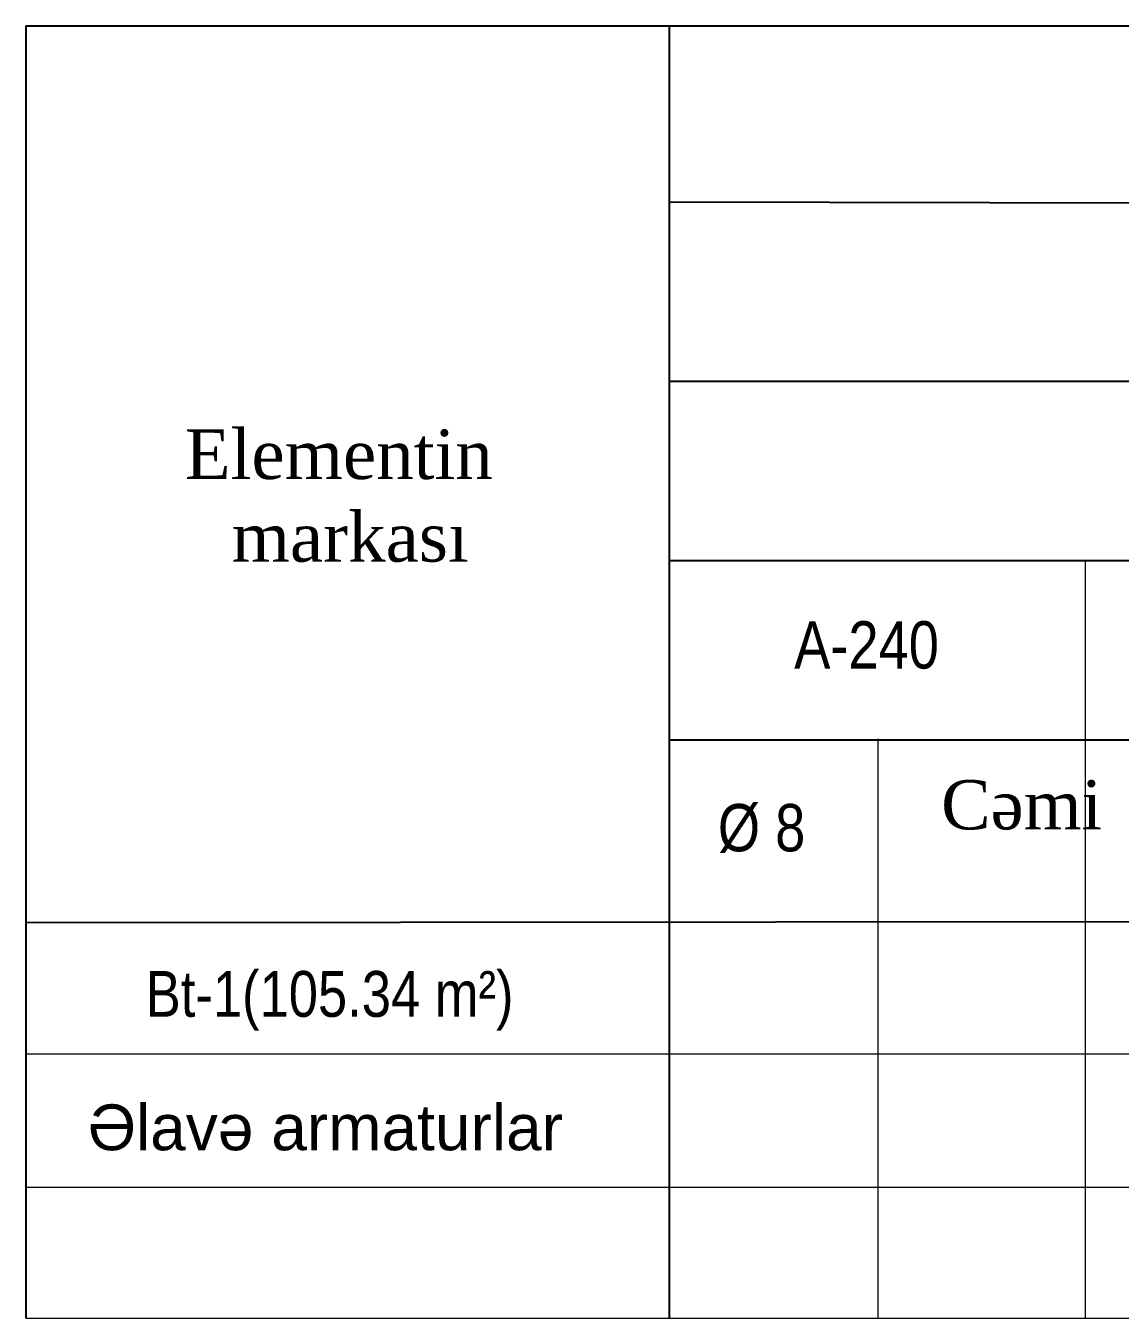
# Model space of a CAD drawing. Header units: millimetres. Extents: x -149347 to 251215, y -2929184 to -2541447.
# Drawn here: x -63166 to -56005, y -2690165 to -2681704 of the extents above; entities that cross this region are included whole.
import ezdxf

# ---------------------------------------------------------------- set-up
doc = ezdxf.new("R2010")
doc.units = ezdxf.units.MM
doc.linetypes.add('DASHDOT', pattern=[25.4, 12.7, -6.35, 0, -6.35])
doc.linetypes.add('DASHED', pattern=[19.05, 12.7, -6.35])
doc.layers.add('ox', color=1, linetype='DASHDOT', lineweight=9)
doc.styles.get("Standard").update_dxf_attribs({"font": 'times.ttf'})
doc.styles.add('style6', font='ARIALN.TTF', dxfattribs={"height": 300})

msp = doc.modelspace()

# ---------------------------------------------------------------- linework, layer by layer
at = {"color": 0, "lineweight": 25, "ltscale": 200}
msp.add_line((-63165.94982, -2681704.08544), (-43833.68995, -2681704.08544), dxfattribs=at)
at = {"color": 0, "lineweight": 25, "ltscale": 1500}
for p, q in [((-46114.5634, -2682879.55809), (-58956.2471, -2682858.90037)), ((-48243.8003, -2684033.15626), (-58956.2471, -2684033.15626)), ((-48243.8003, -2685207.27376), (-58956.2471, -2685207.27376)), ((-43833.68995, -2687559.36968), (-63165.94982, -2687575.65834))]:
    msp.add_line(p, q, dxfattribs=at)
at = {"color": 0, "lineweight": 9, "ltscale": 1200}
for p, q in [((-56234.43593, -2685207.27376), (-56234.43593, -2690164.88761)), ((-57591.37692, -2686371.35416), (-57591.37692, -2690164.88761))]:
    msp.add_line(p, q, dxfattribs=at)
at = {"color": 0, "linetype": 'DASHED', "lineweight": 25, "ltscale": 1500}
msp.add_line((-48243.8003, -2686381.39126), (-58956.2471, -2686381.39126), dxfattribs=at)
at = {"color": 0, "linetype": 'ByBlock', "lineweight": 13, "ltscale": 30}
for p, q in [((-63165.94982, -2688434.80383), (-43833.69007, -2688434.80383)), ((-63165.94982, -2689308.31621), (-43833.69007, -2689308.31621)), ((-63165.94982, -2690164.88761), (-43833.68995, -2690164.88761))]:
    msp.add_line(p, q, dxfattribs=at)
at = {"layer": 'ox', "color": 0, "linetype": 'ByBlock', "lineweight": 25}
for p, q in [((-63165.94982, -2681704.08544), (-63165.94982, -2690164.88761)), ((-58956.2471, -2681704.08544), (-58956.2471, -2690164.88761))]:
    msp.add_line(p, q, dxfattribs=at)

# ---------------------------------------------------------------- texts
at = {"width": 32007.3888313, "attachment_point": 1, "style": 'style6'}
for s, insert, char_height in [('{\\fTimes New Roman|b0|i0|c238|p18; \\H1.333x;              \\H0.68592x;         Elementin\\P                                 markası\\L \\H1.4582x; \\H0.625x; \\l          }', (-65864.93636, -2684346.21301), 355.0580463), ('{\\fArial Narrow|b0|i0|c238|p34; A-240}', (-58236.59363, -2685602.00508), 309.7893837)]:
    msp.add_mtext(s, dxfattribs=dict(at, insert=insert, char_height=char_height))
at = {"color": 0, "lineweight": 20, "insert": (-65655.88858, -2686642.35277), "char_height": 440.29406345, "width": 22595.0733822, "attachment_point": 1}
msp.add_mtext('{\\fTimes New Roman|b0|i0|c238|p18;                                                   \\H0.7317x;Cəmi\\H1.367x; \\P                                                    \\H0.8333x;\\P                                                             \\P             }', dxfattribs=at)
at = {"color": 0, "lineweight": 20, "insert": (-60314.94667, -2686798.81669), "char_height": 309.7893837, "width": 9226.5951965, "attachment_point": 1, "style": 'style6'}
msp.add_mtext('{\\fArial Narrow|b0|i0|c238|p34;               }  %%C {\\fArial Narrow|b0|i0|c238|p34;8 \\P                 }', dxfattribs=at)
at = {"color": 0, "linetype": 'ByBlock', "lineweight": 13, "ltscale": 30, "char_height": 300, "attachment_point": 1, "style": 'style6'}
for s, insert in [(' {\\fArial Narrow|b0|i0|c238|p34;      }Bt-1({\\fArial Narrow|b0|i0|c238|p34;105.34 m²}) ', (-63050.1196, -2687892.05012)), ('{\\fArial|b0|i0|c0|p34;Ə\\fArial|b0|i0|c238|p34;lavə armaturlar}', (-62760.69807, -2688765.56249))]:
    msp.add_mtext(s, dxfattribs=dict(at, insert=insert))

doc.saveas('drawing.dxf')
